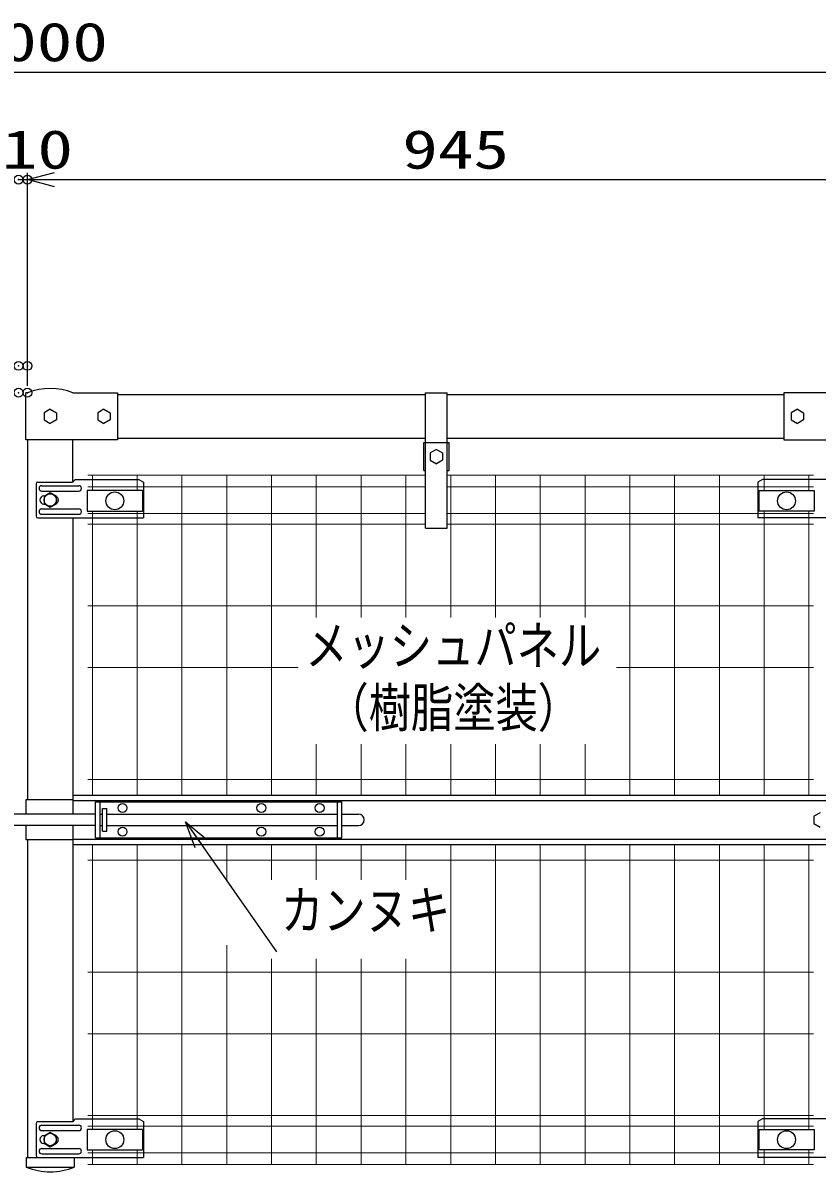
# Model space of a CAD drawing. Units: millimetres, scale not verified. Extents: x -4455 to 4455, y -3150 to 3150.
# Drawn here: x 1391 to 2278, y -269 to 1011 of the extents above; entities that cross this region are included whole.
import ezdxf
from ezdxf.enums import TextEntityAlignment as Align

# ---------------------------------------------------------------- set-up
doc = ezdxf.new("R2010")
doc.units = ezdxf.units.MM
doc.header["$LTSCALE"] = 20
doc.header["$PDMODE"] = 32
doc.header["$PDSIZE"] = 10
for name, color, linetype, lineweight in [('0-0_1', 7, 'Continuous', 25), ('0-1_0', 7, 'Continuous', 25), ('0-4_EXTCNT-LMEC0', 1, 'Continuous', 25), ('0-5_LAYER04', 7, 'Continuous', 25), ('0-6_2', 7, 'Continuous', 25), ('0-A_D-STR2', 7, 'Continuous', 13)]:
    doc.layers.add(name, color=color, linetype=linetype, lineweight=lineweight)
doc.layers.add('0-2_DEFPOINTS', color=7, linetype='Continuous')
doc.styles.add('ＭＳ ゴシック', font='')
doc.styles.get('ＭＳ ゴシック').set_extended_font_data('MS Gothic')

# ---------------------------------------------------------------- blocks, each defined once
blk = doc.blocks.new('_Open30')
at = {"layer": '0-1_0', "color": 1}
blk.add_line((0, 0), (-20, 0), dxfattribs=at)
blk.add_lwpolyline([(-20, 5.36), (0, 0), (-20, -5.36)], dxfattribs=at)

msp = doc.modelspace()

# ---------------------------------------------------------------- linework, layer by layer
at = {"layer": '0-0_1'}
for p, q in [((1394.15, 545.61), (1394.15, 598.21)), ((1396.15, 598.21), (1394.15, 598.21)), ((1446.95, 598.21), (1496.55, 598.21)), ((1496.55, 598.21), (1496.55, 545.61)), ((1496.55, 596.21), (1840.63, 596.21)), ((1840.63, 542.61), (1840.63, 598.21)), ((1840.63, 598.21), (1864.88, 598.21)), ((1864.88, 542.61), (1864.88, 598.21)), ((1864.88, 596.21), (2240.75, 596.21)), ((2290.35, 598.21), (2240.75, 598.21)), ((2240.75, 598.21), (2240.75, 545.61)), ((1421.55, 579.91), (1414.63, 575.91)), ((1421.55, 579.91), (1428.48, 575.91)), ((1481.55, 579.91), (1474.63, 575.91)), ((1481.55, 579.91), (1488.48, 575.91)), ((2255.75, 579.91), (2248.83, 575.91)), ((2255.75, 579.91), (2262.68, 575.91)), ((1414.63, 575.91), (1414.63, 567.91)), ((1414.63, 567.91), (1421.55, 563.91)), ((1428.48, 567.91), (1421.55, 563.91)), ((1428.48, 575.91), (1428.48, 567.91)), ((1474.63, 575.91), (1474.63, 567.91)), ((1474.63, 567.91), (1481.55, 563.91)), ((1488.48, 567.91), (1481.55, 563.91)), ((1488.48, 575.91), (1488.48, 567.91)), ((2248.83, 575.91), (2248.83, 567.91)), ((2248.83, 567.91), (2255.75, 563.91)), ((2262.68, 567.91), (2255.75, 563.91)), ((2262.68, 575.91), (2262.68, 567.91)), ((1496.55, 545.61), (1394.15, 545.61)), ((1396.15, 545.61), (1396.15, 143.71)), ((1446.95, 498.58), (1446.95, 545.61)), ((1496.55, 547.61), (1840.63, 547.61)), ((1838.63, 511.21), (1838.63, 542.61)), ((1838.63, 542.61), (1866.88, 542.61)), ((1840.63, 447), (1840.63, 542.61)), ((1864.88, 547.61), (2240.75, 547.61)), ((1866.88, 511.21), (1866.88, 542.61)), ((2240.75, 545.61), (2343.15, 545.61)), ((1852.75, 534.91), (1845.83, 530.91)), ((1845.83, 530.91), (1845.83, 522.91)), ((1852.75, 534.91), (1859.68, 530.91)), ((1859.68, 530.91), (1859.68, 522.91)), ((1845.83, 522.91), (1852.75, 518.91)), ((1859.68, 522.91), (1852.75, 518.91)), ((1448.87, 501.38), (1520.55, 501.38)), ((1520.55, 501.38), (1525.55, 498.38)), ((1838.63, 511.21), (1840.63, 511.21)), ((1864.88, 511.21), (1866.88, 511.21)), ((2216.76, 501.38), (2211.76, 498.38)), ((2288.44, 501.38), (2216.76, 501.38)), ((1405.76, 496.38), (1405.76, 460.38)), ((1407.76, 498.38), (1445.87, 498.38)), ((1412.12, 494.38), (1453.45, 494.38)), ((1412.12, 488.38), (1453.45, 488.38)), ((1525.55, 498.38), (1525.55, 491.63)), ((1525.55, 491.63), (1525.55, 458.38)), ((2211.76, 498.38), (2211.76, 491.63)), ((2211.76, 491.63), (2211.76, 458.38)), ((1414.46, 482.88), (1415.49, 482.88)), ((1414.46, 473.88), (1415.49, 473.88)), ((1412.12, 468.38), (1453.45, 468.38)), ((1412.12, 462.38), (1453.45, 462.38)), ((1407.76, 458.38), (1525.55, 458.38)), ((1446.95, 458.38), (1446.95, 127.71)), ((2329.55, 458.38), (2211.76, 458.38)), ((1394.15, 143.71), (1394.15, 127.71)), ((1446.95, 143.71), (1394.15, 143.71)), ((1446.95, 148.71), (2290.35, 148.71)), ((1446.95, 142.71), (2290.35, 142.71)), ((1472.25, 141.21), (1747.25, 141.21)), ((1472.25, 101.21), (1472.25, 141.21)), ((1477.25, 101.21), (1477.25, 141.21)), ((1742.25, 101.21), (1742.25, 141.21)), ((1747.25, 101.21), (1747.25, 141.21)), ((1484.75, 108.71), (1484.75, 133.71)), ((2281.05, 129.21), (2274.13, 125.21)), ((1472.25, 127.71), (1310.05, 127.71)), ((1477.25, 127.71), (1479.75, 127.71)), ((1484.75, 127.71), (1742.25, 127.71)), ((1747.25, 127.71), (1765.75, 127.71)), ((2274.13, 125.21), (2274.13, 117.21)), ((2274.13, 117.21), (2281.05, 113.21)), ((1472.25, 114.71), (1310.05, 114.71)), ((1394.15, 114.71), (1394.15, 98.71)), ((1446.95, 114.71), (1446.95, -215.58)), ((1477.25, 114.71), (1479.75, 114.71)), ((1479.75, 108.71), (1484.75, 108.71)), ((1484.75, 114.71), (1742.25, 114.71)), ((1747.25, 114.71), (1765.75, 114.71)), ((1446.95, 98.71), (1394.15, 98.71)), ((1396.15, 98.71), (1396.15, -255.79)), ((1446.95, 99.71), (2290.35, 99.71)), ((1446.95, 93.71), (2290.35, 93.71)), ((1472.25, 101.21), (1747.25, 101.21)), ((1407.76, -215.79), (1445.87, -215.79)), ((1448.87, -212.79), (1520.55, -212.79)), ((1520.55, -212.79), (1525.55, -215.79)), ((1525.55, -215.79), (1525.55, -222.54)), ((2216.76, -212.79), (2211.76, -215.79)), ((2211.76, -215.79), (2211.76, -222.54)), ((2288.44, -212.79), (2216.76, -212.79)), ((1405.76, -217.79), (1405.76, -253.79)), ((1412.12, -219.79), (1453.45, -219.79)), ((1412.12, -225.79), (1453.45, -225.79)), ((1525.55, -222.54), (1525.55, -243.79)), ((2211.76, -222.54), (2211.76, -255.79)), ((1414.46, -231.29), (1415.49, -231.29)), ((1414.46, -240.29), (1415.49, -240.29)), ((1407.76, -255.79), (1525.55, -255.79)), ((1412.12, -245.79), (1453.45, -245.79)), ((1412.12, -251.79), (1453.45, -251.79)), ((1525.55, -243.79), (1525.55, -255.79)), ((2329.55, -255.79), (2211.76, -255.79))]:
    msp.add_line(p, q, dxfattribs=at)
for points in [[(1840.63, 447), (1864.88, 447), (1864.88, 542.61)], [(1479.75, 108.71), (1479.75, 133.71), (1484.75, 133.71)]]:
    msp.add_lwpolyline(points, dxfattribs=at)
for centre in [(1502.25, 134.46), (1657.25, 134.46), (1722.25, 134.46), (1502.25, 107.96), (1657.25, 107.96), (1722.25, 107.96)]:
    msp.add_circle(centre, 5, dxfattribs=at)
for centre, radius, start, end in [((1421.55, 531.93), 70.98, 69.03345, 110.96669), ((1445.87, 501.38), 3, 270, 0), ((1407.76, 496.38), 2, 90, 180), ((1412.12, 491.38), 3, 90, 270), ((1453.45, 491.38), 3, 270, 90), ((1414.46, 478.38), 4.5, 90, 270), ((1426.23, 478.38), 4.5, 299.99991, 60.0015), ((1412.12, 465.38), 3, 90, 270), ((1453.45, 465.38), 3, 270, 90), ((1407.76, 460.38), 2, 180, 270), ((1765.75, 121.21), 6.5, 270, 90), ((1407.76, -217.79), 2, 90, 180), ((1445.87, -212.79), 3, 270, 0), ((1412.12, -222.79), 3, 90, 270), ((1453.45, -222.79), 3, 270, 90), ((1414.46, -235.79), 4.5, 90, 270), ((1426.23, -235.79), 4.5, 299.99991, 60.0015), ((1407.76, -253.79), 2, 180, 270), ((1412.12, -248.79), 3, 90, 270), ((1453.45, -248.79), 3, 270, 90)]:
    msp.add_arc(centre, radius, start, end, dxfattribs=at)
at = {"layer": '0-1_0'}
for p, q in [((1462.65, 488.96), (1462.65, 465.96)), ((1524.65, 488.96), (1462.65, 488.96)), ((1524.65, 488.96), (1524.65, 465.96)), ((2212.65, 488.96), (2274.65, 488.96)), ((2212.65, 488.96), (2212.65, 465.96)), ((2274.65, 488.96), (2274.65, 465.96)), ((1462.65, 465.96), (1524.65, 465.96)), ((2274.65, 465.96), (2212.65, 465.96)), ((1674.49, -26.2), (1573.9, 117.53)), ((1462.65, -224.45), (1462.65, -247.45)), ((1524.65, -224.45), (1462.65, -224.45)), ((1524.65, -224.45), (1524.65, -247.45)), ((2212.65, -224.45), (2212.65, -247.45)), ((2212.65, -224.45), (2274.65, -224.45)), ((1462.65, -247.45), (1524.65, -247.45))]:
    msp.add_line(p, q, dxfattribs=at)
msp.add_lwpolyline([(2274.65, -224.45), (2274.65, -247.45), (2212.65, -247.45)], dxfattribs=at)
for centre in [(1493.65, 477.46), (2243.65, 477.46), (1493.65, -235.95), (2243.65, -235.95)]:
    msp.add_circle(centre, 10.01, dxfattribs=at)
at = {"layer": '0-2_DEFPOINTS'}
for p in [(1386.15, 836.21), (1396.15, 836.21), (1386.15, 628.21), (1396.15, 628.21), (1386.15, 598.21), (1396.15, 598.21)]:
    msp.add_point(p, dxfattribs=at)
at = {"layer": '0-4_EXTCNT-LMEC0'}
for p, q in [((421.15, 956.21), (2361.15, 956.21)), ((1386.15, 836.21), (1396.15, 836.21)), ((1396.15, 635.71), (1396.15, 843.71)), ((1396.15, 605.71), (1396.15, 843.71)), ((1426.15, 836.21), (2311.15, 836.21)), ((1426.15, 836.21), (1456.15, 836.21))]:
    msp.add_line(p, q, dxfattribs=at)
at = {"layer": '0-5_LAYER04'}
for p, q in [((1394.65, -255.79), (1394.65, -266.79)), ((1394.65, -255.79), (1448.45, -255.79)), ((1448.45, -255.79), (1448.45, -266.79)), ((1394.65, -266.79), (1448.45, -266.79))]:
    msp.add_line(p, q, dxfattribs=at)
msp.add_arc((1421.55, -196.92), 74.86, 248.94141, 291.05859, dxfattribs=at)
at = {"layer": '0-6_2'}
for p, q in [((1421.55, 486.38), (1414.63, 482.38)), ((1428.48, 482.38), (1421.55, 486.38)), ((1414.63, -231.79), (1414.63, -239.79)), ((1414.63, -239.79), (1421.55, -243.79)), ((1421.55, -243.79), (1428.48, -239.79)), ((1428.48, -239.79), (1428.48, -231.79))]:
    msp.add_line(p, q, dxfattribs=at)
for points in [[(1414.63, 482.38), (1414.63, 474.38), (1421.55, 470.38)], [(1421.55, 470.38), (1428.48, 474.38), (1428.48, 482.38)], [(1428.48, -231.79), (1421.55, -227.79), (1414.63, -231.79)]]:
    msp.add_lwpolyline(points, dxfattribs=at)
for centre in [(1421.55, 478.38), (1421.55, -235.79)]:
    msp.add_circle(centre, 6.93, dxfattribs=at)
at = {"layer": '0-A_D-STR2'}
for p, q in [((1840.63, 506.21), (1463.65, 506.21)), ((1468.65, 488.96), (1468.65, 506.21)), ((1518.65, 488.96), (1518.65, 506.21)), ((1568.65, 148.71), (1568.65, 506.21)), ((1618.65, 148.71), (1618.65, 506.21)), ((1668.65, 148.71), (1668.65, 506.21)), ((1718.65, 347.29), (1718.65, 506.21)), ((1768.65, 347.29), (1768.65, 506.21)), ((1818.65, 347.29), (1818.65, 506.21)), ((2273.65, 506.21), (1864.88, 506.21)), ((1868.65, 347.29), (1868.65, 506.21)), ((1918.65, 347.29), (1918.65, 506.21)), ((1968.65, 347.29), (1968.65, 506.21)), ((2018.65, 347.29), (2018.65, 506.21)), ((2068.65, 148.71), (2068.65, 506.21)), ((2118.65, 148.71), (2118.65, 506.21)), ((2168.65, 148.71), (2168.65, 506.21)), ((2218.65, 488.96), (2218.65, 506.21)), ((2268.65, 488.96), (2268.65, 506.21)), ((1840.63, 493.11), (1463.65, 493.11)), ((2273.65, 493.11), (1864.88, 493.11)), ((1840.63, 463.31), (1463.65, 463.31)), ((1468.65, 148.71), (1468.65, 465.96)), ((1518.65, 148.71), (1518.65, 465.96)), ((2273.65, 463.31), (1864.88, 463.31)), ((2218.65, 148.71), (2218.65, 465.96)), ((2268.65, 148.71), (2268.65, 465.96)), ((1840.63, 451.46), (1463.65, 451.46)), ((2273.65, 451.46), (1864.88, 451.46)), ((2273.65, 360.21), (1463.65, 360.21)), ((1698.29, 291.21), (1463.65, 291.21)), ((2273.65, 291.21), (2053.9, 291.21)), ((1718.65, 148.71), (1718.65, 205.76)), ((1768.65, 148.71), (1768.65, 205.76)), ((1818.65, 148.71), (1818.65, 205.76)), ((1868.65, 148.71), (1868.65, 205.76)), ((1918.65, 148.71), (1918.65, 205.76)), ((1968.65, 148.71), (1968.65, 205.76)), ((2018.65, 148.71), (2018.65, 205.76)), ((2273.65, 166.21), (1463.65, 166.21)), ((1468.65, -224.45), (1468.65, 93.71)), ((1518.65, -224.45), (1518.65, 93.71)), ((1568.65, -263.79), (1568.65, 93.71)), ((1618.65, 54.35), (1618.65, 93.71)), ((1668.65, 54.35), (1668.65, 93.71)), ((1718.65, 54.35), (1718.65, 93.71)), ((1768.65, 54.35), (1768.65, 93.71)), ((1818.65, 54.35), (1818.65, 93.71)), ((1868.65, -263.79), (1868.65, 93.71)), ((1918.65, -263.79), (1918.65, 93.71)), ((1968.65, -263.79), (1968.65, 93.71)), ((2018.65, -263.79), (2018.65, 93.71)), ((2068.65, -263.79), (2068.65, 93.71)), ((2118.65, -263.79), (2118.65, 93.71)), ((2168.65, -263.79), (2168.65, 93.71)), ((2218.65, -224.45), (2218.65, 93.71)), ((2268.65, -224.45), (2268.65, 93.71)), ((2273.65, 76.21), (1463.65, 76.21)), ((1618.65, -263.79), (1618.65, -18.87)), ((1668.65, -263.79), (1668.65, -34.04)), ((1718.65, -263.79), (1718.65, -34.04)), ((1768.65, -263.79), (1768.65, -34.04)), ((1818.65, -263.79), (1818.65, -34.04)), ((2273.65, -48.79), (1463.65, -48.79)), ((2273.65, -117.79), (1463.65, -117.79)), ((2273.65, -209.03), (1463.65, -209.03)), ((2273.65, -220.89), (1463.65, -220.89)), ((2273.65, -250.69), (1463.65, -250.69)), ((1468.65, -263.79), (1468.65, -247.45)), ((1518.65, -263.79), (1518.65, -247.45)), ((2218.65, -263.79), (2218.65, -247.45)), ((2268.65, -263.79), (2268.65, -247.45)), ((2273.65, -263.79), (1463.65, -263.79))]:
    msp.add_line(p, q, dxfattribs=at)

# ---------------------------------------------------------------- block references
at = {"layer": '0-1_0', "xscale": 1.5, "yscale": 1.5, "rotation": 124.98456}
msp.add_blockref('_Open30', (1572.76, 119.16), dxfattribs=at)
at = {"layer": '0-4_EXTCNT-LMEC0', "xscale": 1.5, "yscale": 1.5, "rotation": 180}
msp.add_blockref('_Open30', (1396.15, 836.21), dxfattribs=at)
msp.add_blockref('_Open30', (1396.15, 836.21), dxfattribs=at)

# ---------------------------------------------------------------- texts
at = {"layer": '0-1_0', "color": 3, "style": 'ＭＳ ゴシック', "width": 0.8}
for s, p in [('メッシュパネル', (1706.33, 281.25)), ('（樹脂塗装）', (1729.92, 211.85)), ('カンヌキ', (1679.29, -14.26))]:
    msp.add_text(s, height=43.26, dxfattribs=at).set_placement(p, align=Align.BOTTOM_LEFT)
at = {"layer": '0-4_EXTCNT-LMEC0', "color": 3, "style": 'ＭＳ ゴシック', "width": 1.35}
for s, p in [('2000', (1327.03, 955.39)), ('10', (1367.53, 835.39)), ('945', (1814.65, 835.39))]:
    msp.add_text(s, height=43.26, dxfattribs=at).set_placement(p, align=Align.BOTTOM_LEFT)

doc.saveas('drawing.dxf')
